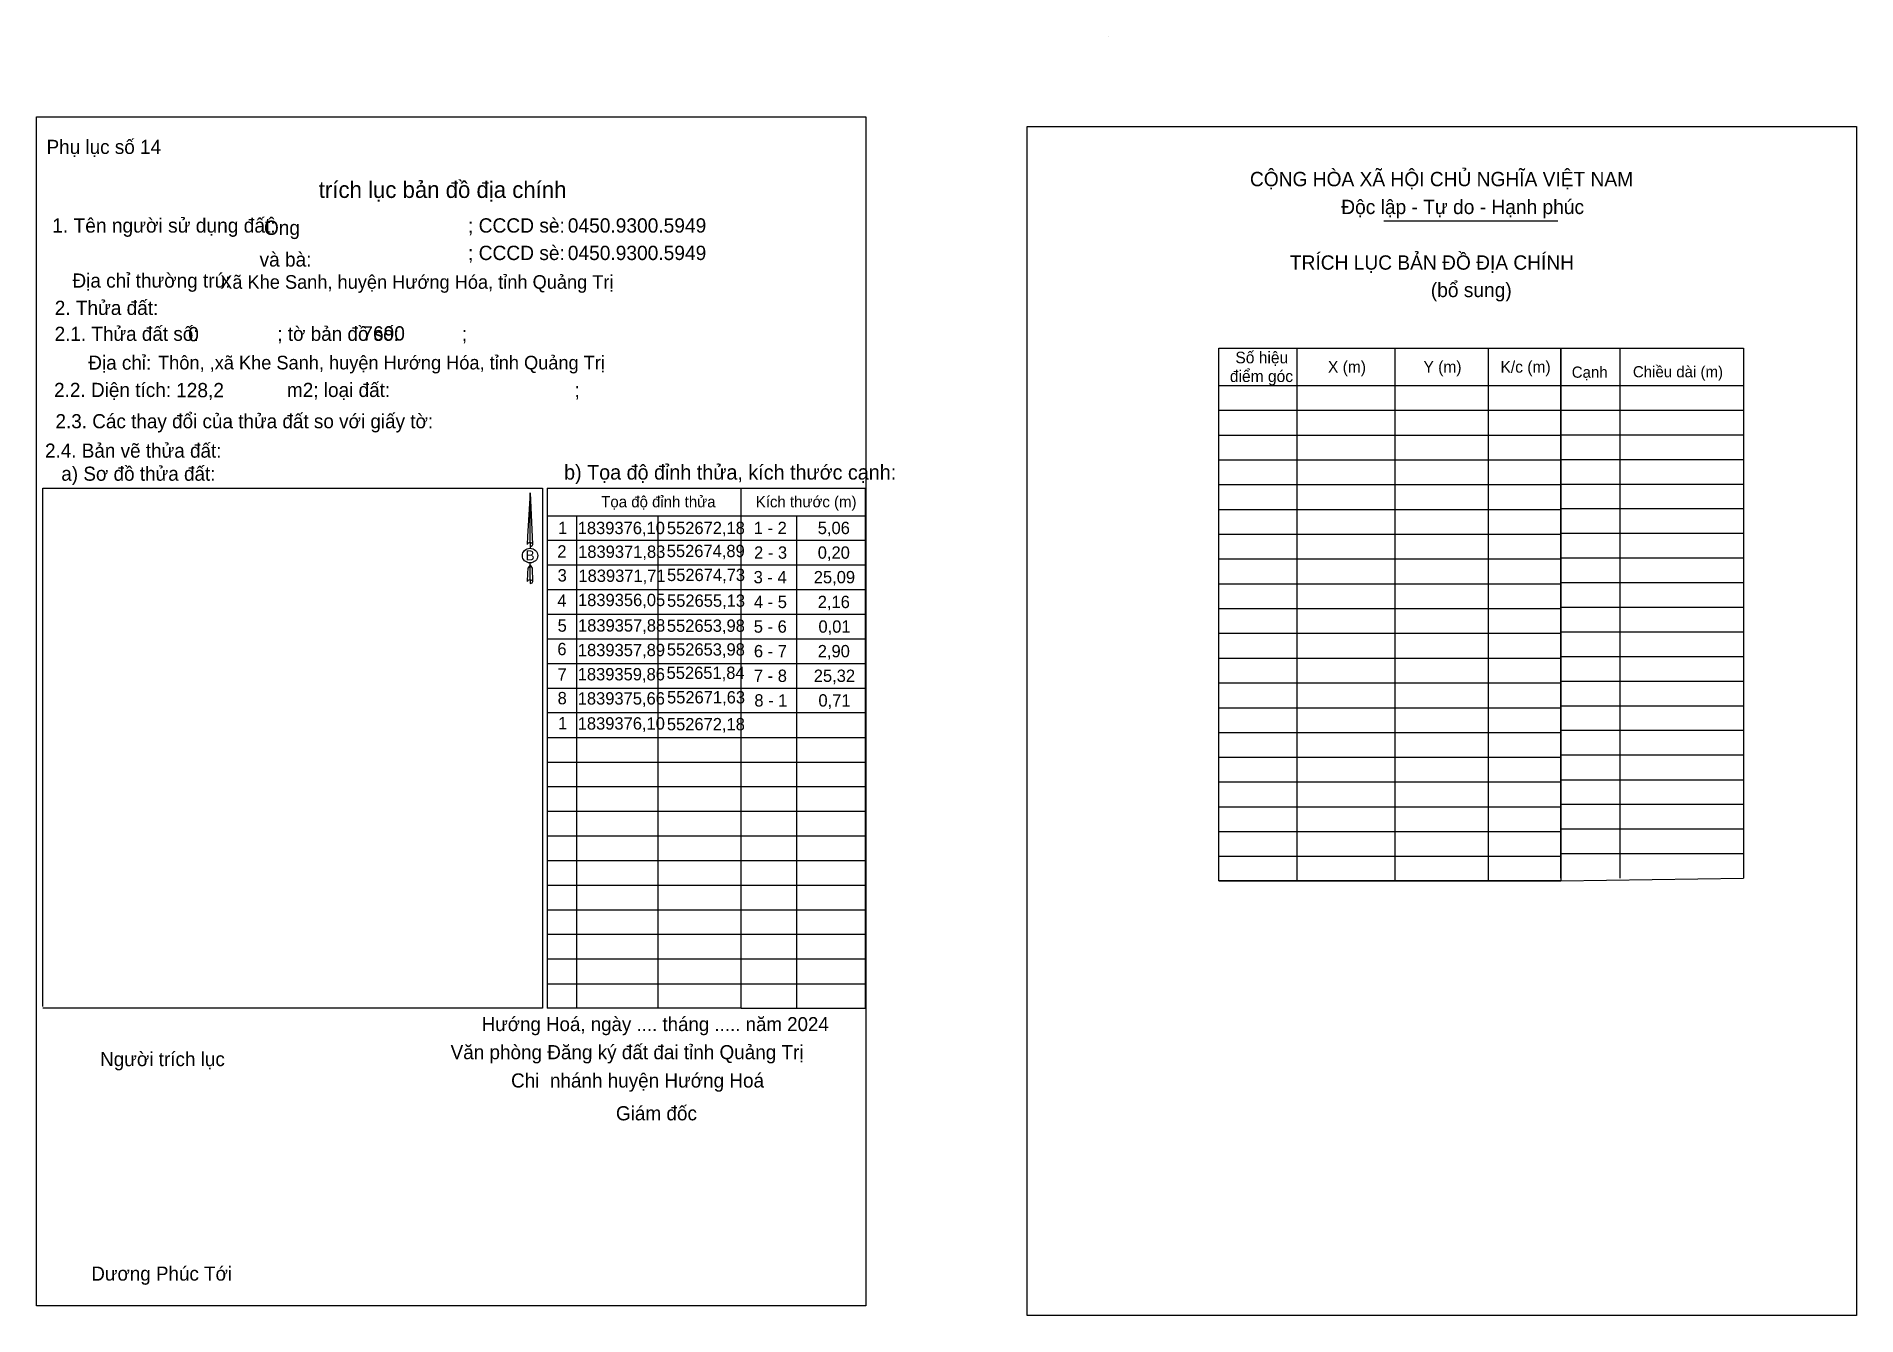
# Model space of a CAD drawing. Extents: x 552540 to 552677, y 1839351 to 1839761.
# Drawn here: x 552539.7 to 552668.3, y 1839670.5 to 1839760.9 of the extents above.
import ezdxf

# ---------------------------------------------------------------- set-up
doc = ezdxf.new("R2010")
doc.units = 0
for name, color, linetype in [('Level 1', 7, 'Continuous'), ('Level 10', 7, 'Continuous'), ('Level 13', 7, 'Continuous'), ('Level 3', 7, 'Continuous'), ('Level 40', 7, 'Continuous'), ('Level 42', 7, 'Continuous'), ('Level 52', 7, 'Continuous'), ('Level 53', 7, 'Continuous'), ('Level 6', 7, 'Continuous'), ('Level 63', 7, 'Continuous')]:
    doc.layers.add(name, color=color, linetype=linetype)

msp = doc.modelspace()

# ---------------------------------------------------------------- linework, layer by layer
at = {"layer": 'Level 1'}
for p, q in [((552615.46, 1839760.91), (552615.46, 1839760.91)), ((552634.9, 1839747.88), (552647.21, 1839747.88)), ((552651.58, 1839738.87), (552651.58, 1839701.41)), ((552647.41, 1839736.23), (552660.32, 1839736.23)), ((552647.41, 1839734.49), (552660.32, 1839734.49)), ((552647.41, 1839732.75), (552660.32, 1839732.75)), ((552647.41, 1839731.01), (552660.32, 1839731.01)), ((552589.5, 1839692.21), (552589.5, 1839728.98)), ((552589.5, 1839728.98), (552598.27, 1839728.98)), ((552598.27, 1839728.98), (552598.27, 1839692.21)), ((552647.41, 1839729.27), (552660.32, 1839729.27)), ((552647.41, 1839727.53), (552660.32, 1839727.53)), ((552575.83, 1839727.03), (552598.27, 1839727.03)), ((552593.4, 1839727.03), (552593.4, 1839692.21)), ((552647.41, 1839725.79), (552660.32, 1839725.79)), ((552575.79, 1839725.29), (552598.27, 1839725.29)), ((552575.79, 1839723.55), (552598.27, 1839723.55)), ((552647.41, 1839724.04), (552660.32, 1839724.04)), ((552647.41, 1839722.3), (552660.32, 1839722.3)), ((552575.79, 1839721.81), (552598.27, 1839721.81)), ((552575.79, 1839720.07), (552598.27, 1839720.07)), ((552647.41, 1839720.56), (552660.32, 1839720.56)), ((552575.79, 1839718.33), (552598.27, 1839718.33)), ((552647.41, 1839718.82), (552660.32, 1839718.82)), ((552647.41, 1839717.08), (552660.32, 1839717.08)), ((552575.79, 1839716.59), (552598.27, 1839716.59)), ((552575.79, 1839714.85), (552598.27, 1839714.85)), ((552647.41, 1839715.34), (552660.32, 1839715.34)), ((552575.79, 1839713.11), (552598.27, 1839713.11)), ((552647.41, 1839713.6), (552660.32, 1839713.6)), ((552647.41, 1839711.86), (552660.32, 1839711.86)), ((552575.79, 1839711.36), (552598.27, 1839711.36)), ((552575.79, 1839709.62), (552598.27, 1839709.62)), ((552647.41, 1839710.12), (552660.32, 1839710.12)), ((552575.79, 1839707.88), (552598.27, 1839707.88)), ((552647.41, 1839708.37), (552660.32, 1839708.37)), ((552647.41, 1839706.63), (552660.32, 1839706.63)), ((552575.79, 1839706.14), (552598.27, 1839706.14)), ((552575.79, 1839704.4), (552598.27, 1839704.4)), ((552647.41, 1839704.89), (552660.32, 1839704.89)), ((552575.79, 1839702.66), (552598.27, 1839702.66)), ((552647.41, 1839703.15), (552660.32, 1839703.15)), ((552647.41, 1839701.22), (552660.32, 1839701.41)), ((552575.79, 1839700.92), (552598.27, 1839700.92)), ((552575.79, 1839699.18), (552598.27, 1839699.18)), ((552575.79, 1839697.44), (552598.27, 1839697.44)), ((552575.79, 1839695.7), (552598.27, 1839695.7)), ((552575.79, 1839693.95), (552598.27, 1839693.95)), ((552589.5, 1839692.21), (552598.27, 1839692.21))]:
    msp.add_line(p, q, dxfattribs=at)
msp.add_lwpolyline([(552647.41, 1839701.41), (552647.41, 1839738.87), (552660.32, 1839738.87), (552660.32, 1839701.41)], dxfattribs=at)
at = {"layer": 'Level 13'}
for points in [[(552539.7, 1839755.22), (552598.3, 1839755.22), (552598.3, 1839671.18), (552539.7, 1839671.18)], [(552609.71, 1839754.53), (552668.31, 1839754.53), (552668.31, 1839670.49), (552609.71, 1839670.49)]]:
    msp.add_lwpolyline(points, close=True, dxfattribs=at)
at = {"layer": 'Level 3'}
for p, q in [((552615.46, 1839760.91), (552615.46, 1839760.91)), ((552540.15, 1839728.98), (552575.46, 1839728.98)), ((552540.15, 1839692.34), (552540.15, 1839728.98)), ((552575.46, 1839728.98), (552575.46, 1839692.21)), ((552575.79, 1839728.98), (552575.79, 1839692.21)), ((552575.79, 1839728.98), (552589.5, 1839728.98)), ((552577.86, 1839727.03), (552577.86, 1839692.21)), ((552583.62, 1839727.03), (552583.62, 1839692.21)), ((552575.46, 1839692.21), (552540.15, 1839692.21)), ((552589.5, 1839692.21), (552575.79, 1839692.21))]:
    msp.add_line(p, q, dxfattribs=at)
at = {"layer": 'Level 40'}
for p, q in [((552574.58, 1839728.64), (552574.41, 1839725.57)), ((552574.58, 1839728.64), (552574.76, 1839725)), ((552574.58, 1839728.64), (552574.76, 1839725)), ((552574.58, 1839725.13), (552574.58, 1839728.64)), ((552574.58, 1839728.64), (552574.76, 1839725)), ((552574.41, 1839725.57), (552574.37, 1839725)), ((552574.58, 1839725.13), (552574.58, 1839724.99)), ((552574.58, 1839724.99), (552574.58, 1839724.89)), ((552574.58, 1839724.89), (552574.58, 1839724.75)), ((552574.58, 1839724.89), (552574.58, 1839724.75)), ((552574.58, 1839724.89), (552574.58, 1839724.75)), ((552574.76, 1839725), (552574.76, 1839725)), ((552574.42, 1839723.32), (552574.41, 1839722.95)), ((552574.58, 1839723.53), (552574.42, 1839723.32)), ((552574.58, 1839723.53), (552574.58, 1839723.69)), ((552574.58, 1839723.53), (552574.58, 1839723.69)), ((552574.58, 1839723.53), (552574.58, 1839723.69)), ((552574.58, 1839723.53), (552574.73, 1839723.32)), ((552574.58, 1839723.53), (552574.73, 1839723.32)), ((552574.58, 1839723.53), (552574.73, 1839723.32)), ((552574.58, 1839722.5), (552574.58, 1839723.53)), ((552574.73, 1839723.32), (552574.76, 1839722.38)), ((552574.73, 1839723.32), (552574.76, 1839722.38)), ((552574.73, 1839723.32), (552574.76, 1839722.38)), ((552574.41, 1839722.95), (552574.37, 1839722.38)), ((552574.58, 1839722.5), (552574.58, 1839722.35)), ((552574.58, 1839722.35), (552574.58, 1839722.25)), ((552574.76, 1839722.38), (552574.76, 1839722.38))]:
    msp.add_line(p, q, dxfattribs=at)
msp.add_ellipse((552574.58, 1839724.21), major_axis=(0.541, 0), ratio=0.952727, dxfattribs=at)
for centre, start_param, end_param in [((552574.58, 1839725), 1.570796, 3.074452), ((552574.58, 1839725), 0.067141, 1.570796), ((552574.58, 1839725), 4.712389, 6.283185), ((552574.58, 1839722.37), 2.491069, 3.074278), ((552574.58, 1839722.37), 1.570796, 2.491069), ((552574.58, 1839722.37), 0.067141, 1.570796), ((552574.58, 1839722.37), 4.712389, 6.283185)]:
    msp.add_ellipse(centre, major_axis=(0.198, 0), ratio=0.614131, start_param=start_param, end_param=end_param, dxfattribs=at)
at = {"layer": 'Level 53'}
for p, q in [((552539.7, 1839755.23), (552539.7, 1839755.23)), ((552598.3, 1839671.18), (552598.3, 1839671.18))]:
    msp.add_line(p, q, dxfattribs=at)
at = {"layer": 'Level 63'}
for p, q in [((552628.77, 1839738.87), (552628.77, 1839701.22)), ((552635.68, 1839738.87), (552635.68, 1839701.22)), ((552642.27, 1839738.87), (552642.27, 1839701.22)), ((552623.24, 1839736.23), (552647.41, 1839736.23)), ((552623.24, 1839734.48), (552647.41, 1839734.48)), ((552623.24, 1839732.73), (552647.41, 1839732.73)), ((552623.24, 1839730.98), (552647.41, 1839730.98)), ((552623.24, 1839729.23), (552647.41, 1839729.23)), ((552623.24, 1839727.47), (552647.41, 1839727.47)), ((552623.24, 1839725.72), (552647.41, 1839725.72)), ((552623.24, 1839723.97), (552647.41, 1839723.97)), ((552623.24, 1839722.22), (552647.41, 1839722.22)), ((552623.24, 1839720.47), (552647.41, 1839720.47)), ((552623.24, 1839718.72), (552647.41, 1839718.72)), ((552623.24, 1839716.96), (552647.41, 1839716.96)), ((552623.24, 1839715.21), (552647.41, 1839715.21)), ((552623.24, 1839713.46), (552647.41, 1839713.46)), ((552623.24, 1839711.71), (552647.41, 1839711.71)), ((552623.24, 1839709.96), (552647.41, 1839709.96)), ((552623.24, 1839708.21), (552647.41, 1839708.21)), ((552623.24, 1839706.46), (552647.41, 1839706.46)), ((552623.24, 1839704.7), (552647.41, 1839704.7)), ((552623.24, 1839702.96), (552647.41, 1839702.96)), ((552623.24, 1839701.22), (552647.41, 1839701.22))]:
    msp.add_line(p, q, dxfattribs=at)
msp.add_lwpolyline([(552623.24, 1839738.87), (552647.41, 1839738.87), (552647.41, 1839701.22), (552623.24, 1839701.22)], close=True, dxfattribs=at)

# ---------------------------------------------------------------- texts
at = {"layer": 'Level 1'}
for s, height, p in [('Phụ lục số 14', 0.9983, (552540.42, 1839752.6)), ('CỘNG HÒA XÃ HỘI CHỦ NGHĨA VIỆT NAM', 1.0122, (552625.45, 1839750.32)), ('Độc lập - Tự do - Hạnh phúc', 1.0122, (552631.9, 1839748.35)), ('1. Tên người sử dụng đất:', 1.0119, (552540.82, 1839747.04)), ('Ông', 1.007, (552555.78, 1839746.88)), ('; CCCD sè:', 1.012, (552570.2, 1839747.04)), ('0450.9300.5949 ', 1.0119, (552577.25, 1839747.04)), ('và bà:', 1.007, (552555.47, 1839744.64)), ('; CCCD sè:', 1.012, (552570.2, 1839745.1)), ('0450.9300.5949 ', 1.0119, (552577.25, 1839745.1)), ('TRÍCH LỤC BẢN ĐỒ ĐỊA CHÍNH', 1.0122, (552628.27, 1839744.42)), ('Địa chỉ thường trú:', 1.0018, (552542.25, 1839743.15)), ('(bổ sung)', 1.012, (552638.23, 1839742.48)), ('2. Thửa đất:', 1.0039, (552541, 1839741.22)), ('2.1. Thửa đất số:               ; tờ bản đồ số:            ;', 0.9983, (552540.99, 1839739.39)), ('Địa chỉ:', 0.998, (552543.37, 1839737.35)), ('Cạnh', 0.793, (552648.19, 1839736.78)), ('Chiều dài (m)', 0.7929, (552652.51, 1839736.81)), ('2.2. Diện tích:                      m2; loại đất:                                   ;', 1.0018, (552540.95, 1839735.42)), ('2.3. Các thay đổi của thửa đất so với giấy tờ:', 0.9983, (552541.05, 1839733.21)), ('2.4. Bản vẽ thửa đất: ', 0.9983, (552540.31, 1839731.13)), ('a) Sơ đồ thửa đất: ', 0.9983, (552541.46, 1839729.5)), ('Tọa độ đỉnh thửa', 0.7929, (552579.61, 1839727.62)), ('Kích thước (m)', 0.7929, (552590.53, 1839727.62)), ('Hướng Hoá, ngày .... tháng ..... năm 2024', 0.988, (552571.17, 1839690.6)), ('Người trích lục', 0.9983, (552544.2, 1839688.12)), ('Văn phòng Đăng ký đất đai tỉnh Quảng Trị', 0.9983, (552568.97, 1839688.61)), (' Chi  nhánh huyện Hướng Hoá', 0.9983, (552572.87, 1839686.61)), (' Giám đốc', 1, (552580.28, 1839684.29)), ('Dương Phúc Tới', 0.9941, (552543.58, 1839672.96))]:
    msp.add_text(s, height=height, dxfattribs=at).set_placement(p)
at = {"layer": 'Level 10'}
msp.add_text('b) Tọa độ đỉnh thửa, kích thước cạnh:', height=1.0421, dxfattribs=at).set_placement((552576.99, 1839729.58))
at = {"layer": 'Level 40'}
msp.add_text('B', height=0.708, dxfattribs=at).set_placement((552574.27, 1839723.87))
at = {"layer": 'Level 42'}
msp.add_text(' trích lục bản đồ địa chính', height=1.1712, dxfattribs=at).set_placement((552559.22, 1839749.49))
at = {"layer": 'Level 52'}
for s, p in [('1', (552576.56, 1839725.73)), ('1839376,10', (552577.95, 1839725.73)), ('552672,18', (552584.25, 1839725.73)), ('1 - 2', (552590.39, 1839725.73)), ('5,06', (552594.91, 1839725.73)), ('2', (552576.51, 1839724.07)), ('1839371,83', (552577.98, 1839724.05)), ('552674,89', (552584.24, 1839724.1)), ('2 - 3', (552590.41, 1839723.99)), ('0,20', (552594.91, 1839723.99)), ('3', (552576.53, 1839722.38)), ('1839371,71', (552578, 1839722.35)), ('552674,73', (552584.26, 1839722.41)), ('3 - 4', (552590.38, 1839722.25)), ('25,09', (552594.63, 1839722.25)), ('4', (552576.51, 1839720.59)), ('1839356,05', (552577.97, 1839720.64)), ('552655,13', (552584.26, 1839720.59)), ('4 - 5', (552590.4, 1839720.5)), ('2,16', (552594.91, 1839720.5)), ('5', (552576.53, 1839718.83)), ('1839357,88', (552577.97, 1839718.84)), ('552653,98', (552584.25, 1839718.82)), ('5 - 6', (552590.39, 1839718.76)), ('0,01', (552594.96, 1839718.76)), ('6', (552576.51, 1839717.17)), ('1839357,89', (552577.96, 1839717.1)), ('552653,98', (552584.25, 1839717.14)), ('6 - 7', (552590.4, 1839717.02)), ('2,90', (552594.91, 1839717.02)), ('7', (552576.53, 1839715.38)), ('1839359,86', (552577.95, 1839715.39)), ('552651,84', (552584.23, 1839715.49)), ('7 - 8', (552590.4, 1839715.28)), ('25,32', (552594.63, 1839715.28)), ('8', (552576.53, 1839713.7)), ('1839375,66', (552577.95, 1839713.68)), ('552671,63', (552584.26, 1839713.76)), ('8 - 1', (552590.43, 1839713.54)), ('0,71', (552594.96, 1839713.54)), ('1', (552576.56, 1839711.93)), ('1839376,10', (552577.95, 1839711.91)), ('552672,18', (552584.25, 1839711.86))]:
    msp.add_text(s, height=0.872, dxfattribs=at).set_placement(p)
at = {"layer": 'Level 6'}
for s, height, p in [('Xã Khe Sanh, huyện Hướng Hóa, tỉnh Quảng Trị', 0.9613, (552552.69, 1839743.07)), ('0', 1.01, (552550.43, 1839739.36)), ('7690', 1.012, (552562.73, 1839739.41)), ('Thôn, ,xã Khe Sanh, huyện Hướng Hóa, tỉnh Quảng Trị', 0.9613, (552548.3, 1839737.37)), ('128,2', 1.012, (552549.57, 1839735.4)), ('.', 0.817, (552563.67, 1839733.25))]:
    msp.add_text(s, height=height, dxfattribs=at).set_placement(p)
at = {"layer": 'Level 63'}
for s, p in [('Số hiệu', (552624.42, 1839737.8)), ('điểm góc', (552624.03, 1839736.48)), ('X (m)', (552630.96, 1839737.14)), ('Y (m)', (552637.71, 1839737.14)), ('K/c (m)', (552643.15, 1839737.14))]:
    msp.add_text(s, height=0.823, dxfattribs=at).set_placement(p)

doc.saveas('drawing.dxf')
